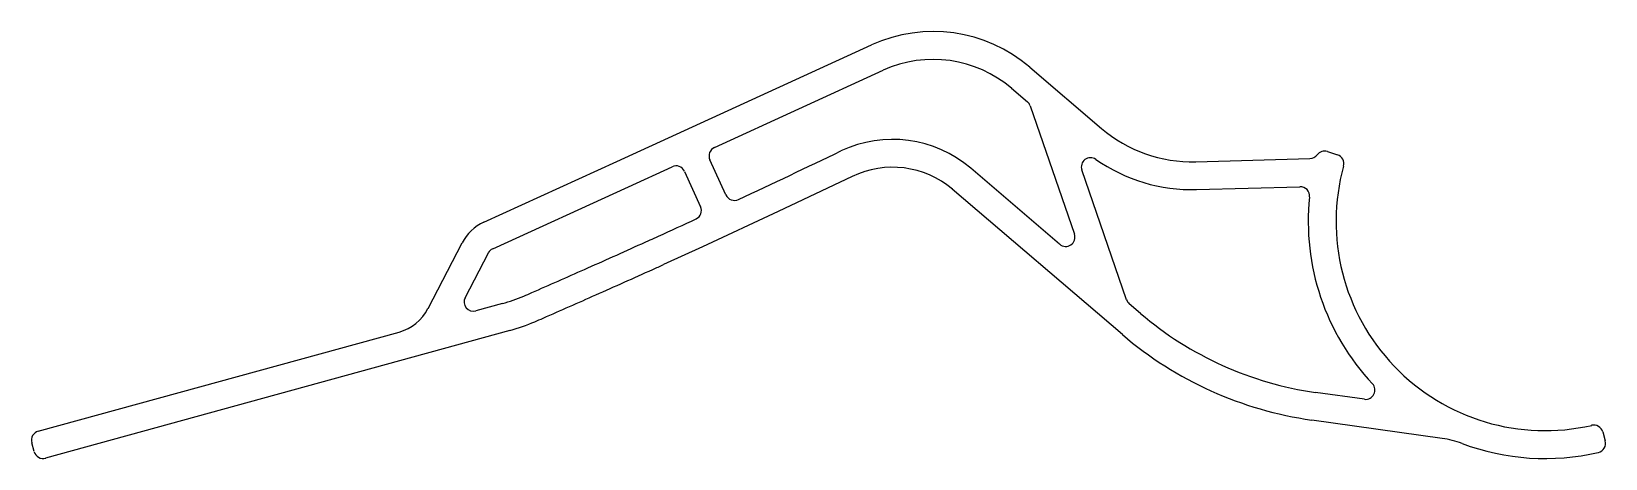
# Model space of a CAD drawing. Extents: x 2443 to 2612, y 1551 to 1597.
import ezdxf

# ---------------------------------------------------------------- set-up
doc = ezdxf.new("R2010")
doc.units = 0
doc.layers.get('0').update_dxf_attribs({"linetype": 'CONTINUOUS'})

msp = doc.modelspace()

# ---------------------------------------------------------------- linework, layer by layer
for p, q in [((2505.69, 1582.93), (2533.13, 1595.46)), ((2516.2, 1584.43), (2534.38, 1592.73)), ((2550.16, 1593.07), (2557.88, 1586.48)), ((2548.21, 1590.79), (2549.91, 1589.34)), ((2550.2, 1588.92), (2554.97, 1575.1)), ((2516.2, 1584.43), (2516.2, 1584.43)), ((2582.22, 1583.99), (2583.29, 1583.64)), ((2491.37, 1576.39), (2505.69, 1582.93)), ((2506.93, 1580.2), (2511.65, 1582.35)), ((2512.98, 1581.86), (2514.71, 1578.06)), ((2517.43, 1579.33), (2515.71, 1583.11)), ((2553.38, 1574.02), (2543.81, 1582.19)), ((2560.59, 1568.04), (2555.76, 1582.01)), ((2568.03, 1582.9), (2580.34, 1583.24)), ((2492.32, 1573.53), (2506.93, 1580.2)), ((2531.03, 1581.31), (2523.08, 1577.54)), ((2568.11, 1579.9), (2579.26, 1580.21)), ((2560.14, 1564.3), (2541.82, 1579.94)), ((2523.08, 1577.54), (2514.91, 1573.75)), ((2485.35, 1567.09), (2489.02, 1574.16)), ((2492.32, 1573.53), (2492.32, 1573.53)), ((2514.91, 1573.75), (2510.7, 1571.83)), ((2489.34, 1568.27), (2491.85, 1573.08)), ((2489.34, 1568.27), (2489.34, 1568.27)), ((2493.38, 1567.63), (2490.5, 1566.84)), ((2562.09, 1566.58), (2560.88, 1567.61)), ((2494.17, 1564.74), (2444.17, 1551.01)), ((2443.38, 1553.9), (2482.24, 1564.57)), ((2586.21, 1557.34), (2580.95, 1558.08)), ((2594.58, 1553.13), (2580.53, 1555.11)), ((2611.87, 1553.83), (2612.13, 1552.87)), ((2442.94, 1551.71), (2442.68, 1552.67))]:
    msp.add_line(p, q)
for centre, radius, start, end in [((2539.77, 1580.9), 16, 49.5082, 114.5363), ((2539.77, 1580.9), 13, 49.5106, 114.5363), ((2549.26, 1588.58), 1, 19.9071, 49.9091), ((2535.37, 1572.3), 13, 49.5076, 115.2519), ((2567.62, 1597.89), 15, 229.5087, 271.5776), ((2516.62, 1583.52), 1, 114.5363, 204.5386), ((2148.28, 2377.64), 880.54, 294.88343, 295.67732), ((2580.31, 1584.24), 1, 271.5775, 323.0866), ((2581.91, 1583.03), 1, 72.2267, 143.0866), ((2582.99, 1582.69), 1, 344.6646, 72.2267), ((2512.07, 1581.45), 1, 24.5376, 114.959), ((2535.37, 1572.3), 10, 49.8032, 115.734), ((2556.71, 1582.33), 1, 54.9649, 199.0592), ((2567.62, 1597.89), 18, 234.9664, 271.5779), ((2605.65, 1576.47), 22.5, 164.6646, 282.916), ((2579.29, 1579.21), 1, 354.0846, 91.5777), ((2518.34, 1579.74), 1, 204.537, 296.5283), ((2605.65, 1576.47), 25.5, 174.0845, 223.2058), ((2048.21, 2592.29), 1117.37, 294.42095, 294.64932), ((2513.8, 1577.65), 1, 294.6493, 24.5421), ((2493.46, 1571.85), 5, 114.6962, 152.5362), ((2554.03, 1574.78), 1, 229.5073, 19.0577), ((2492.73, 1572.62), 1, 114.5361, 152.536), ((2124.2, 2423.27), 932.05, 293.92571, 294.34174), ((2066.82, 2551.25), 1072.31, 294.31661, 294.4219), ((2066.46, 2552.06), 1076.2, 294.31258, 294.37999), ((2167.21, 2325.46), 825.2, 293.52027, 293.95037), ((2123.97, 2423.8), 935.63, 293.9267, 294.33703), ((2490.23, 1567.81), 1, 152.536, 285.3564), ((2488.88, 1584.03), 17, 285.3629, 293.4861), ((2124.74, 2423.5), 932.05, 293.45042, 293.50923), ((2166.98, 2325.98), 828.77, 293.52256, 293.95118), ((2480.91, 1569.4), 5, 285.3582, 332.5374), ((2561.53, 1568.37), 1, 199.0573, 229.5122), ((2586.11, 1594.72), 37, 229.5101, 261.9791), ((2488.88, 1584.03), 20, 285.3548, 293.4864), ((2124.51, 2424.03), 935.63, 293.45028, 293.51092), ((2586.11, 1594.72), 40, 229.5083, 261.9789), ((2586.34, 1558.33), 1, 262.7127, 43.2059), ((2610.9, 1553.57), 1, 15.3548, 102.916), ((2443.64, 1552.94), 1, 105.3548, 195.3548), ((2593.21, 1543.22), 10, 69.4914, 82.1613), ((2611.17, 1552.6), 1, 283.0156, 15.3548), ((2443.91, 1551.97), 1, 195.3548, 285.3548), ((2605.65, 1576.47), 25.5, 249.4915, 283.0156)]:
    msp.add_arc(centre, radius, start, end)

doc.saveas('drawing.dxf')
